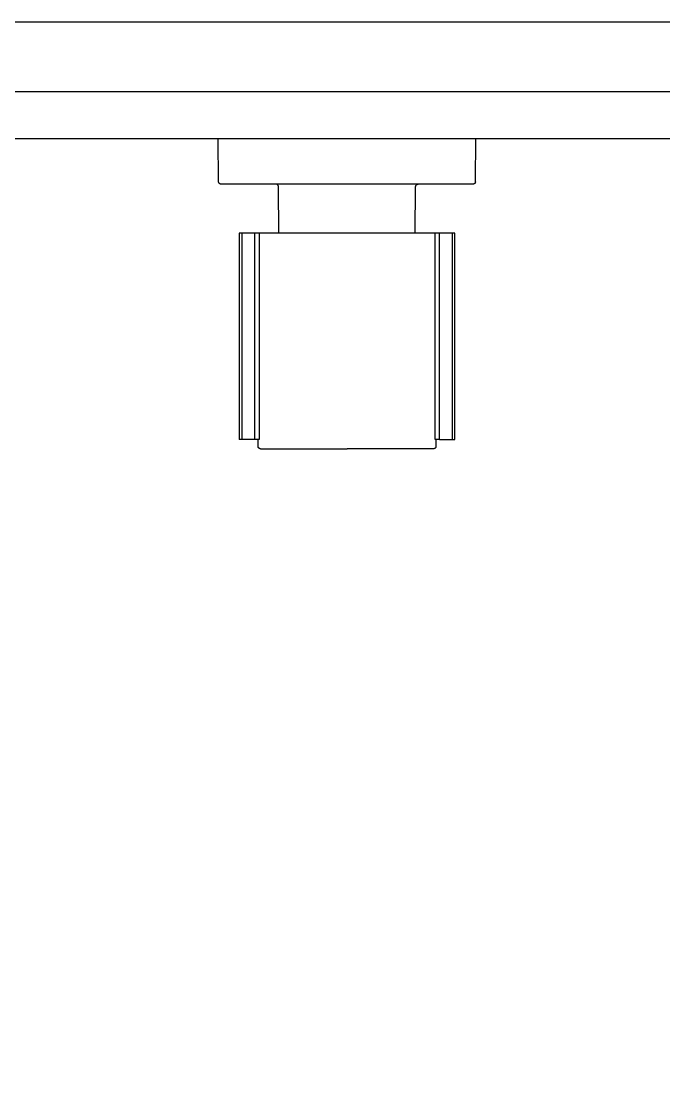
# Model space of a CAD drawing. Header units: metres. Extents: x 198 to 412, y -54 to 17.
# Drawn here: x 253.0085 to 253.1457, y -23.2663 to -23.0383 of the extents above; entities that cross this region are included whole.
import ezdxf

# ---------------------------------------------------------------- set-up
doc = ezdxf.new("R2010")
doc.units = ezdxf.units.M
doc.header["$LTSCALE"] = 10
for name, color, linetype in [('02', 2, 'Continuous'), ('A-MUROS', 6, 'Continuous'), ('A-Revoques', 1, 'Continuous'), ('TM-REVEST', 252, 'Continuous')]:
    doc.layers.add(name, color=color, linetype=linetype)

# ---------------------------------------------------------------- blocks, each defined once
blk = doc.blocks.new('A$C4ADF6893')
for p, q in [((-0.1285, 0), (-0.101, 0)), ((-0.12842, -0.0092), (-0.1285, 0)), ((-0.101, 0), (-0.0735, 0)), ((-0.07358, -0.0092), (-0.0735, 0)), ((-0.12842, -0.00922), (-0.12842, -0.0092)), ((-0.12842, -0.00924), (-0.12842, -0.00922)), ((-0.12842, -0.00926), (-0.12842, -0.00924)), ((-0.12841, -0.00927), (-0.12842, -0.00926)), ((-0.12841, -0.00929), (-0.12841, -0.00927)), ((-0.12841, -0.00931), (-0.12841, -0.00929)), ((-0.1284, -0.00932), (-0.12841, -0.00931)), ((-0.1284, -0.00934), (-0.1284, -0.00932)), ((-0.12839, -0.00936), (-0.1284, -0.00934)), ((-0.12839, -0.00937), (-0.12839, -0.00936)), ((-0.12838, -0.00939), (-0.12839, -0.00937)), ((-0.12838, -0.00941), (-0.12838, -0.00939)), ((-0.12837, -0.00942), (-0.12838, -0.00941)), ((-0.12836, -0.00944), (-0.12837, -0.00942)), ((-0.12835, -0.00945), (-0.12836, -0.00944)), ((-0.12834, -0.00947), (-0.12835, -0.00945)), ((-0.12833, -0.00948), (-0.12834, -0.00947)), ((-0.12832, -0.0095), (-0.12833, -0.00948)), ((-0.12831, -0.00951), (-0.12832, -0.0095)), ((-0.1283, -0.00952), (-0.12831, -0.00951)), ((-0.12829, -0.00954), (-0.1283, -0.00952)), ((-0.12828, -0.00955), (-0.12829, -0.00954)), ((-0.12827, -0.00956), (-0.12828, -0.00955)), ((-0.12825, -0.00957), (-0.12827, -0.00956)), ((-0.12824, -0.00958), (-0.12825, -0.00957)), ((-0.12823, -0.0096), (-0.12824, -0.00958)), ((-0.12821, -0.00961), (-0.12823, -0.0096)), ((-0.1282, -0.00962), (-0.12821, -0.00961)), ((-0.12818, -0.00962), (-0.1282, -0.00962)), ((-0.12817, -0.00963), (-0.12818, -0.00962)), ((-0.12815, -0.00964), (-0.12817, -0.00963)), ((-0.12814, -0.00965), (-0.12815, -0.00964)), ((-0.12812, -0.00966), (-0.12814, -0.00965)), ((-0.12811, -0.00966), (-0.12812, -0.00966)), ((-0.12809, -0.00967), (-0.12811, -0.00966)), ((-0.12807, -0.00968), (-0.12809, -0.00967)), ((-0.12806, -0.00968), (-0.12807, -0.00968)), ((-0.12804, -0.00969), (-0.12806, -0.00968)), ((-0.12802, -0.00969), (-0.12804, -0.00969)), ((-0.12801, -0.00969), (-0.12802, -0.00969)), ((-0.12799, -0.0097), (-0.12801, -0.00969)), ((-0.12797, -0.0097), (-0.12799, -0.0097)), ((-0.12795, -0.0097), (-0.12797, -0.0097)), ((-0.12794, -0.0097), (-0.12795, -0.0097)), ((-0.12792, -0.0097), (-0.12794, -0.0097)), ((-0.101, -0.0097), (-0.12792, -0.0097)), ((-0.11619, -0.0097), (-0.11621, -0.0097)), ((-0.11617, -0.0097), (-0.11619, -0.0097)), ((-0.11615, -0.00971), (-0.11617, -0.0097)), ((-0.11613, -0.00971), (-0.11615, -0.00971)), ((-0.11611, -0.00972), (-0.11613, -0.00971)), ((-0.11609, -0.00972), (-0.11611, -0.00972)), ((-0.11607, -0.00973), (-0.11609, -0.00972)), ((-0.11605, -0.00973), (-0.11607, -0.00973)), ((-0.11603, -0.00974), (-0.11605, -0.00973)), ((-0.11601, -0.00975), (-0.11603, -0.00974)), ((-0.11599, -0.00976), (-0.11601, -0.00975)), ((-0.11597, -0.00976), (-0.11599, -0.00976)), ((-0.11595, -0.00977), (-0.11597, -0.00976)), ((-0.11594, -0.00978), (-0.11595, -0.00977)), ((-0.11592, -0.00979), (-0.11594, -0.00978)), ((-0.1159, -0.00981), (-0.11592, -0.00979)), ((-0.11589, -0.00982), (-0.1159, -0.00981)), ((-0.11587, -0.00983), (-0.11589, -0.00982)), ((-0.11585, -0.00984), (-0.11587, -0.00983)), ((-0.11584, -0.00986), (-0.11585, -0.00984)), ((-0.11582, -0.00987), (-0.11584, -0.00986)), ((-0.11581, -0.00989), (-0.11582, -0.00987)), ((-0.11579, -0.0099), (-0.11581, -0.00989)), ((-0.11578, -0.00992), (-0.11579, -0.0099)), ((-0.11577, -0.00993), (-0.11578, -0.00992)), ((-0.11576, -0.00995), (-0.11577, -0.00993)), ((-0.11574, -0.00997), (-0.11576, -0.00995)), ((-0.11573, -0.00998), (-0.11574, -0.00997)), ((-0.11572, -0.01), (-0.11573, -0.00998)), ((-0.11571, -0.01002), (-0.11572, -0.01)), ((-0.1157, -0.01004), (-0.11571, -0.01002)), ((-0.1157, -0.01006), (-0.1157, -0.01004)), ((-0.11569, -0.01007), (-0.1157, -0.01006)), ((-0.11568, -0.01009), (-0.11569, -0.01007)), ((-0.11567, -0.01011), (-0.11568, -0.01009)), ((-0.11567, -0.01013), (-0.11567, -0.01011)), ((-0.11566, -0.01015), (-0.11567, -0.01013)), ((-0.11566, -0.01017), (-0.11566, -0.01015)), ((-0.11565, -0.01019), (-0.11566, -0.01017)), ((-0.11565, -0.01021), (-0.11565, -0.01019)), ((-0.11565, -0.01023), (-0.11565, -0.01021)), ((-0.11564, -0.01025), (-0.11565, -0.01023)), ((-0.11564, -0.01027), (-0.11564, -0.01025)), ((-0.11564, -0.01029), (-0.11564, -0.01027)), ((-0.11556, -0.0202), (-0.11564, -0.01029)), ((-0.07408, -0.0097), (-0.101, -0.0097)), ((-0.08644, -0.0202), (-0.08636, -0.01029)), ((-0.08636, -0.01025), (-0.08635, -0.01023)), ((-0.08636, -0.01027), (-0.08636, -0.01025)), ((-0.08636, -0.01029), (-0.08636, -0.01027)), ((-0.08635, -0.01019), (-0.08634, -0.01017)), ((-0.08635, -0.01021), (-0.08635, -0.01019)), ((-0.08635, -0.01023), (-0.08635, -0.01021)), ((-0.08634, -0.01015), (-0.08633, -0.01013)), ((-0.08634, -0.01017), (-0.08634, -0.01015)), ((-0.08633, -0.01011), (-0.08632, -0.01009)), ((-0.08633, -0.01013), (-0.08633, -0.01011)), ((-0.08632, -0.01009), (-0.08631, -0.01007)), ((-0.08631, -0.01007), (-0.0863, -0.01006)), ((-0.0863, -0.01004), (-0.08629, -0.01002)), ((-0.0863, -0.01006), (-0.0863, -0.01004)), ((-0.08629, -0.01002), (-0.08628, -0.01)), ((-0.08628, -0.01), (-0.08627, -0.00998)), ((-0.08627, -0.00998), (-0.08626, -0.00997)), ((-0.08626, -0.00997), (-0.08624, -0.00995)), ((-0.08624, -0.00995), (-0.08623, -0.00993)), ((-0.08623, -0.00993), (-0.08622, -0.00992)), ((-0.08622, -0.00992), (-0.08621, -0.0099)), ((-0.08621, -0.0099), (-0.08619, -0.00989)), ((-0.08619, -0.00989), (-0.08618, -0.00987)), ((-0.08618, -0.00987), (-0.08616, -0.00986)), ((-0.08616, -0.00986), (-0.08615, -0.00984)), ((-0.08615, -0.00984), (-0.08613, -0.00983)), ((-0.08613, -0.00983), (-0.08611, -0.00982)), ((-0.08611, -0.00982), (-0.0861, -0.00981)), ((-0.0861, -0.00981), (-0.08608, -0.00979)), ((-0.08608, -0.00979), (-0.08606, -0.00978)), ((-0.08606, -0.00978), (-0.08605, -0.00977)), ((-0.08605, -0.00977), (-0.08603, -0.00976)), ((-0.08603, -0.00976), (-0.08601, -0.00976)), ((-0.08601, -0.00976), (-0.08599, -0.00975)), ((-0.08599, -0.00975), (-0.08597, -0.00974)), ((-0.08597, -0.00974), (-0.08595, -0.00973)), ((-0.08595, -0.00973), (-0.08593, -0.00973)), ((-0.08593, -0.00973), (-0.08591, -0.00972)), ((-0.08591, -0.00972), (-0.08589, -0.00972)), ((-0.08589, -0.00972), (-0.08587, -0.00971)), ((-0.08587, -0.00971), (-0.08585, -0.00971)), ((-0.08585, -0.00971), (-0.08583, -0.0097)), ((-0.08583, -0.0097), (-0.08581, -0.0097)), ((-0.08581, -0.0097), (-0.08579, -0.0097)), ((-0.07406, -0.0097), (-0.07408, -0.0097)), ((-0.07405, -0.0097), (-0.07406, -0.0097)), ((-0.07403, -0.0097), (-0.07405, -0.0097)), ((-0.07401, -0.0097), (-0.07403, -0.0097)), ((-0.07399, -0.00969), (-0.07401, -0.0097)), ((-0.07398, -0.00969), (-0.07399, -0.00969)), ((-0.07396, -0.00969), (-0.07398, -0.00969)), ((-0.07394, -0.00968), (-0.07396, -0.00969)), ((-0.07393, -0.00968), (-0.07394, -0.00968)), ((-0.07391, -0.00967), (-0.07393, -0.00968)), ((-0.07389, -0.00966), (-0.07391, -0.00967)), ((-0.07388, -0.00966), (-0.07389, -0.00966)), ((-0.07386, -0.00965), (-0.07388, -0.00966)), ((-0.07385, -0.00964), (-0.07386, -0.00965)), ((-0.07383, -0.00963), (-0.07385, -0.00964)), ((-0.07382, -0.00962), (-0.07383, -0.00963)), ((-0.0738, -0.00962), (-0.07382, -0.00962)), ((-0.07379, -0.00961), (-0.0738, -0.00962)), ((-0.07377, -0.0096), (-0.07379, -0.00961)), ((-0.07376, -0.00958), (-0.07377, -0.0096)), ((-0.07375, -0.00957), (-0.07376, -0.00958)), ((-0.07373, -0.00956), (-0.07375, -0.00957)), ((-0.07372, -0.00955), (-0.07373, -0.00956)), ((-0.07371, -0.00954), (-0.07372, -0.00955)), ((-0.0737, -0.00952), (-0.07371, -0.00954)), ((-0.07369, -0.00951), (-0.0737, -0.00952)), ((-0.07368, -0.0095), (-0.07369, -0.00951)), ((-0.07367, -0.00948), (-0.07368, -0.0095)), ((-0.07366, -0.00947), (-0.07367, -0.00948)), ((-0.07365, -0.00945), (-0.07366, -0.00947)), ((-0.07364, -0.00944), (-0.07365, -0.00945)), ((-0.07363, -0.00942), (-0.07364, -0.00944)), ((-0.07362, -0.00941), (-0.07363, -0.00942)), ((-0.07361, -0.00937), (-0.07362, -0.00939)), ((-0.07362, -0.00939), (-0.07362, -0.00941)), ((-0.0736, -0.00934), (-0.07361, -0.00936)), ((-0.07361, -0.00936), (-0.07361, -0.00937)), ((-0.07359, -0.00931), (-0.0736, -0.00932)), ((-0.0736, -0.00932), (-0.0736, -0.00934)), ((-0.07358, -0.00926), (-0.07359, -0.00927)), ((-0.07359, -0.00927), (-0.07359, -0.00929)), ((-0.07359, -0.00929), (-0.07359, -0.00931)), ((-0.07358, -0.0092), (-0.07358, -0.00922)), ((-0.07358, -0.00922), (-0.07358, -0.00924)), ((-0.07358, -0.00924), (-0.07358, -0.00926)), ((-0.124, -0.0202), (-0.124, -0.0642)), ((-0.1235, -0.0202), (-0.124, -0.0202)), ((-0.1235, -0.0202), (-0.1235, -0.0642)), ((-0.12077, -0.0202), (-0.1235, -0.0202)), ((-0.12077, -0.0202), (-0.12077, -0.0642)), ((-0.11979, -0.0202), (-0.12077, -0.0202)), ((-0.11979, -0.0202), (-0.11979, -0.0642)), ((-0.101, -0.0202), (-0.11979, -0.0202)), ((-0.08221, -0.0202), (-0.101, -0.0202)), ((-0.08123, -0.0202), (-0.08221, -0.0202)), ((-0.08221, -0.0642), (-0.08221, -0.0202)), ((-0.08123, -0.0642), (-0.08123, -0.0202)), ((-0.0785, -0.0202), (-0.08123, -0.0202)), ((-0.078, -0.0202), (-0.0785, -0.0202)), ((-0.0785, -0.0642), (-0.0785, -0.0202)), ((-0.078, -0.0642), (-0.078, -0.0202)), ((-0.1235, -0.0642), (-0.124, -0.0642)), ((-0.12077, -0.0642), (-0.1235, -0.0642)), ((-0.11979, -0.0642), (-0.12077, -0.0642)), ((-0.12, -0.0657), (-0.12, -0.0642)), ((-0.12, -0.06572), (-0.12, -0.0657)), ((-0.12, -0.06573), (-0.12, -0.06572)), ((-0.12, -0.06575), (-0.12, -0.06573)), ((-0.12, -0.06577), (-0.12, -0.06575)), ((-0.11999, -0.06579), (-0.12, -0.06577)), ((-0.11999, -0.0658), (-0.11999, -0.06579)), ((-0.11999, -0.06582), (-0.11999, -0.0658)), ((-0.11998, -0.06584), (-0.11999, -0.06582)), ((-0.11998, -0.06585), (-0.11998, -0.06584)), ((-0.11997, -0.06587), (-0.11998, -0.06585)), ((-0.11996, -0.06589), (-0.11997, -0.06587)), ((-0.11996, -0.0659), (-0.11996, -0.06589)), ((-0.11995, -0.06592), (-0.11996, -0.0659)), ((-0.11994, -0.06593), (-0.11995, -0.06592)), ((-0.11993, -0.06595), (-0.11994, -0.06593)), ((-0.11992, -0.06596), (-0.11993, -0.06595)), ((-0.11991, -0.06598), (-0.11992, -0.06596)), ((-0.1199, -0.06599), (-0.11991, -0.06598)), ((-0.11989, -0.06601), (-0.1199, -0.06599)), ((-0.11988, -0.06602), (-0.11989, -0.06601)), ((-0.11987, -0.06603), (-0.11988, -0.06602)), ((-0.11986, -0.06605), (-0.11987, -0.06603)), ((-0.11985, -0.06606), (-0.11986, -0.06605)), ((-0.11983, -0.06607), (-0.11985, -0.06606)), ((-0.11982, -0.06608), (-0.11983, -0.06607)), ((-0.11981, -0.06609), (-0.11982, -0.06608)), ((-0.11979, -0.0661), (-0.11981, -0.06609)), ((-0.11978, -0.06611), (-0.11979, -0.0661)), ((-0.11976, -0.06612), (-0.11978, -0.06611)), ((-0.11975, -0.06613), (-0.11976, -0.06612)), ((-0.08224, -0.06612), (-0.08225, -0.06613)), ((-0.08222, -0.06611), (-0.08224, -0.06612)), ((-0.08221, -0.0661), (-0.08222, -0.06611)), ((-0.08123, -0.0642), (-0.08221, -0.0642)), ((-0.08219, -0.06609), (-0.08221, -0.0661)), ((-0.08218, -0.06608), (-0.08219, -0.06609)), ((-0.08217, -0.06607), (-0.08218, -0.06608)), ((-0.08215, -0.06606), (-0.08217, -0.06607)), ((-0.08214, -0.06605), (-0.08215, -0.06606)), ((-0.08213, -0.06603), (-0.08214, -0.06605)), ((-0.08212, -0.06602), (-0.08213, -0.06603)), ((-0.08211, -0.06601), (-0.08212, -0.06602)), ((-0.0821, -0.06599), (-0.08211, -0.06601)), ((-0.08209, -0.06598), (-0.0821, -0.06599)), ((-0.08208, -0.06596), (-0.08209, -0.06598)), ((-0.08207, -0.06595), (-0.08208, -0.06596)), ((-0.08206, -0.06593), (-0.08207, -0.06595)), ((-0.08205, -0.06592), (-0.08206, -0.06593)), ((-0.08204, -0.0659), (-0.08205, -0.06592)), ((-0.08203, -0.06587), (-0.08204, -0.06589)), ((-0.08204, -0.06589), (-0.08204, -0.0659)), ((-0.08202, -0.06585), (-0.08203, -0.06587)), ((-0.08201, -0.06582), (-0.08202, -0.06584)), ((-0.08202, -0.06584), (-0.08202, -0.06585)), ((-0.082, -0.06577), (-0.08201, -0.06579)), ((-0.08201, -0.06579), (-0.08201, -0.0658)), ((-0.08201, -0.0658), (-0.08201, -0.06582)), ((-0.082, -0.0642), (-0.082, -0.0657)), ((-0.082, -0.0657), (-0.082, -0.06572)), ((-0.082, -0.06572), (-0.082, -0.06573)), ((-0.082, -0.06573), (-0.082, -0.06575)), ((-0.082, -0.06575), (-0.082, -0.06577)), ((-0.08123, -0.0642), (-0.0785, -0.0642)), ((-0.0785, -0.0642), (-0.078, -0.0642)), ((-0.11973, -0.06614), (-0.11975, -0.06613)), ((-0.11972, -0.06615), (-0.11973, -0.06614)), ((-0.1197, -0.06616), (-0.11972, -0.06615)), ((-0.11969, -0.06616), (-0.1197, -0.06616)), ((-0.11967, -0.06617), (-0.11969, -0.06616)), ((-0.11965, -0.06618), (-0.11967, -0.06617)), ((-0.11964, -0.06618), (-0.11965, -0.06618)), ((-0.11962, -0.06619), (-0.11964, -0.06618)), ((-0.1196, -0.06619), (-0.11962, -0.06619)), ((-0.11959, -0.06619), (-0.1196, -0.06619)), ((-0.11957, -0.0662), (-0.11959, -0.06619)), ((-0.11955, -0.0662), (-0.11957, -0.0662)), ((-0.11953, -0.0662), (-0.11955, -0.0662)), ((-0.11952, -0.0662), (-0.11953, -0.0662)), ((-0.1195, -0.0662), (-0.11952, -0.0662)), ((-0.1195, -0.0662), (-0.101, -0.0662)), ((-0.0825, -0.0662), (-0.101, -0.0662)), ((-0.08248, -0.0662), (-0.0825, -0.0662)), ((-0.08247, -0.0662), (-0.08248, -0.0662)), ((-0.08245, -0.0662), (-0.08247, -0.0662)), ((-0.08243, -0.0662), (-0.08245, -0.0662)), ((-0.08241, -0.06619), (-0.08243, -0.0662)), ((-0.0824, -0.06619), (-0.08241, -0.06619)), ((-0.08238, -0.06619), (-0.0824, -0.06619)), ((-0.08236, -0.06618), (-0.08238, -0.06619)), ((-0.08235, -0.06618), (-0.08236, -0.06618)), ((-0.08233, -0.06617), (-0.08235, -0.06618)), ((-0.08231, -0.06616), (-0.08233, -0.06617)), ((-0.0823, -0.06616), (-0.08231, -0.06616)), ((-0.08228, -0.06615), (-0.0823, -0.06616)), ((-0.08227, -0.06614), (-0.08228, -0.06615)), ((-0.08225, -0.06613), (-0.08227, -0.06614))]:
    blk.add_line(p, q)

msp = doc.modelspace()

# ---------------------------------------------------------------- linework, layer by layer
at = {"layer": 'A-MUROS', "transparency": 33554687}
msp.add_line((253.62894, -23.0385), (251.15895, -23.03826), dxfattribs=at)
at = {"layer": 'A-Revoques'}
for p, q in [((253.61394, -23.05332), (252.30971, -23.05326)), ((253.60385, -23.06332), (252.75468, -23.06328))]:
    msp.add_line(p, q, dxfattribs=at)
at = {"layer": 'TM-REVEST'}
msp.add_lwpolyline([(252.75414, -23.57759), (252.75411, -23.06329), (253.17913, -23.06328), (253.17916, -23.57758)], close=True, dxfattribs=at)

# ---------------------------------------------------------------- block references
at = {"layer": '02', "rotation": 359.9994161379321}
msp.add_blockref('A$C4ADF6893', (253.17906, -23.06329), dxfattribs=at)

doc.saveas('drawing.dxf')
